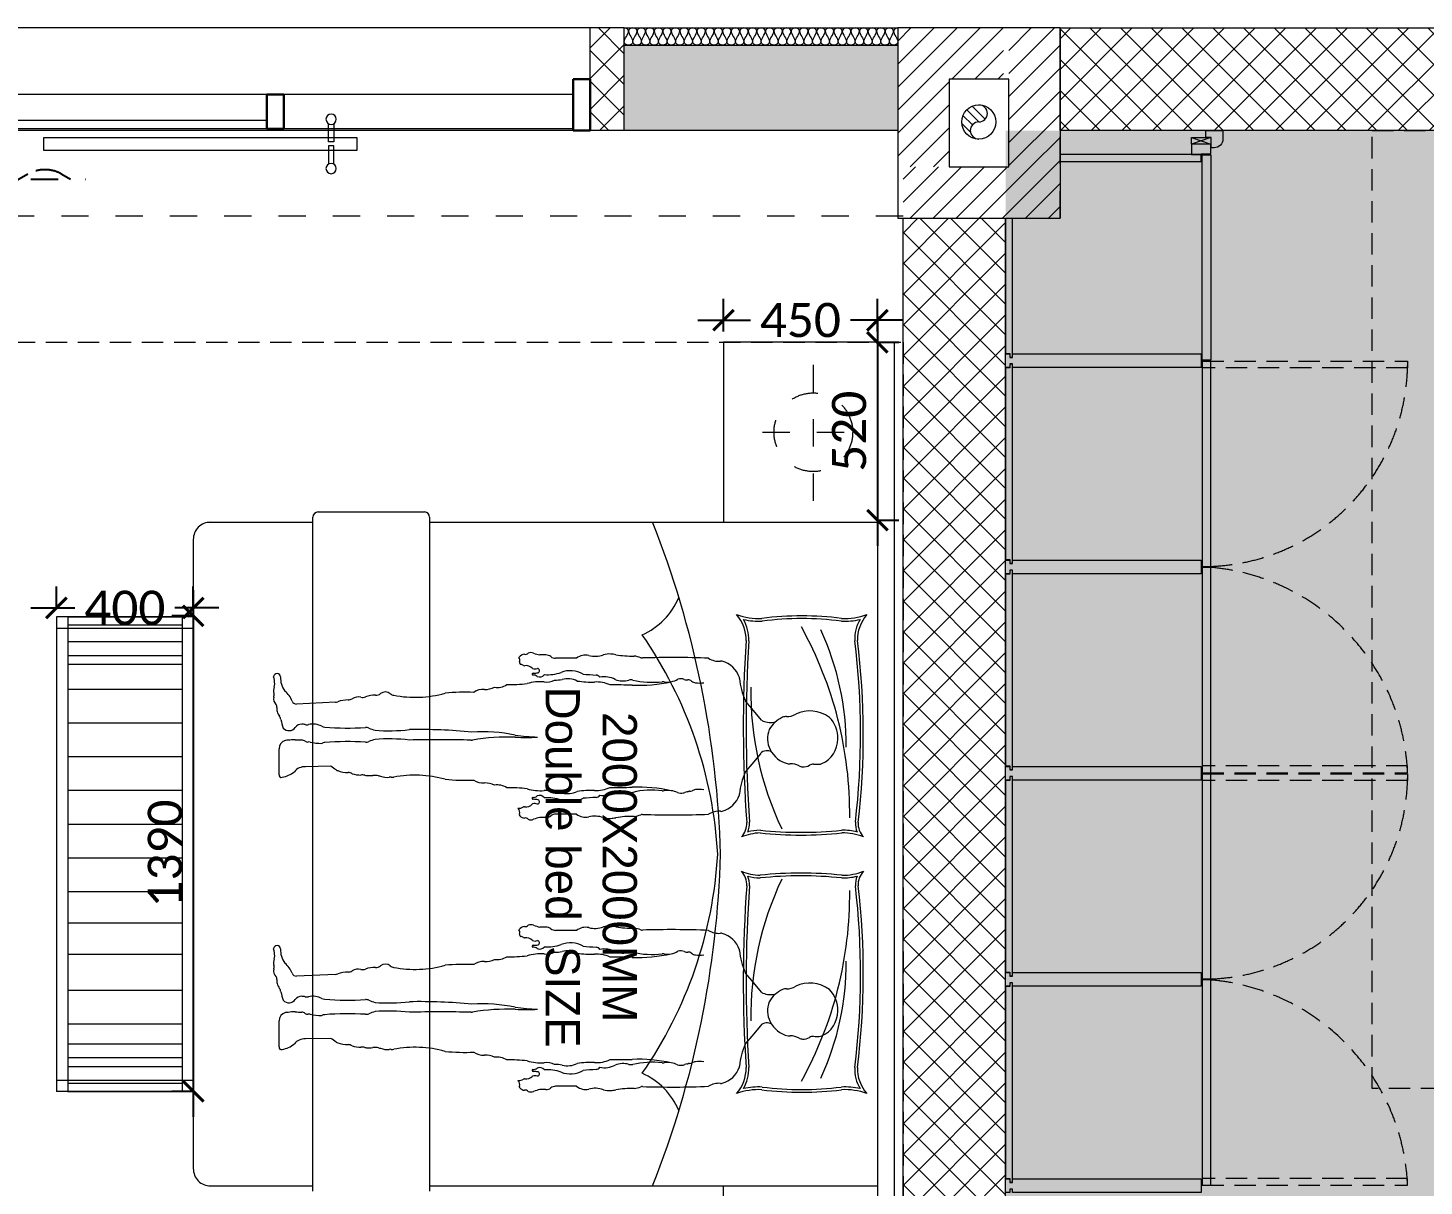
# Model space of a CAD drawing. Header units: millimetres. Extents: x -18512 to 101824, y -95768 to 52898.
# Drawn here: x 67895 to 71976, y -53738 to -50352 of the extents above; entities that cross this region are included whole.
import ezdxf

# ---------------------------------------------------------------- set-up
doc = ezdxf.new("R2010")
doc.units = ezdxf.units.MM
doc.header["$LTSCALE"] = 25
doc.header["$PDMODE"] = 3
for name, pattern in [('CENTER2', [28.575, 19.05, -3.175, 3.175, -3.175]), ('Dash', [6.35, 3.175, -3.175]), ('DASHED', [0.75, 0.5, -0.25]), ('HIDDEN2', [4.7625, 3.175, -1.5875])]:
    doc.linetypes.add(name, pattern=pattern)
doc.layers.get('0').update_dxf_attribs({"color": 254, "lineweight": 0})
doc.layers.get('Defpoints').update_dxf_attribs({"lineweight": 0})
doc.layers.add('4_Furniture', color=3, linetype='Continuous')
doc.layers.add('AR WALL HATCH', color=8, linetype='Continuous')
for name, color, linetype, lineweight in [('_FW_FUR_FIXED', 62, 'Continuous', 0), ('_FW_FUR_LOOSE', 132, 'Continuous', 0), ('_FW_NOTES', 252, 'Continuous', 0), ('A-DETL', 7, 'Continuous', 5), ('A-DETL-INSL', 8, 'Continuous', 9), ('A-DOOR', 31, 'Continuous', 18), ('A-FLOR-STRS', 2, 'Continuous', 9), ('A-GLAZ', 6, 'Continuous', 9), ('A-GLAZ-CWMG', 51, 'Continuous', 9), ('hatch', 252, 'Continuous', 0), ('I-WALL', 2, 'Continuous', 9), ('S-COLS', 6, 'Continuous', 9)]:
    doc.layers.add(name, color=color, linetype=linetype, lineweight=lineweight)
doc.styles.add('Century Gothic', font='GOTHIC.TTF')
doc.styles.add('FW_Calibri', font='calibri.ttf')
doc.dimstyles.new('1-50', dxfattribs={"dimscale": 50, "dimtxt": 2, "dimasz": 1.2, "dimexe": 1.25, "dimexo": 0.625, "dimtad": 1, "dimdec": 0, "dimtxsty": 'FW_Calibri', "dimblk": 'ARCHTICK', "dimcen": 2.5, "dimdle": 1.5, "dimadec": 0, "dimazin": 0, "dimtfac": 1, "dimtdec": 0, "dimtmove": 0, "dimatfit": 3, "dimfxl": 6, "dimfxlon": 1, "dimarcsym": 0})
pattern_1 = [(45, (59229.075, -102497.31), (-33.67596, 33.67596), [])]
pattern_2 = [(45, (59214.075, -102497.31), (-33.67596, 33.67596), [])]
pattern_3 = [(135, (9411.8, 69875.98), (-44.90128, -44.90128), []), (225, (9411.8, 69875.98), (44.90128, -44.90128), [])]

# ---------------------------------------------------------------- blocks, each defined once
blk = doc.blocks.new('System Panel - Glazed-7748061-FIRST FLOOR PLAN')
at = {"layer": 'A-GLAZ', "lineweight": 18}
for p, q in [((435, 49.5), (-435, 49.5)), ((-435, 49.5), (-435, 24.5)), ((435, 24.5), (435, 49.5)), ((-435, 24.5), (435, 24.5))]:
    blk.add_line(p, q, dxfattribs=at)
blk = doc.blocks.new('Q  CurtainWall sliding door - GD03 85mm-7420484-FIRST FLOOR PLAN')
at = {"layer": 'A-DOOR'}
for p, q in [((276.7, -34.7), (276.7, -88)), ((292.7, -88), (292.7, -34.7)), ((1124.1, -75), (209.7, -75)), ((209.7, -75), (209.7, -113)), ((1124.1, -113), (1124.1, -75)), ((209.7, -113), (1124.1, -113)), ((276.7, -88), (292.7, -88)), ((276.7, -153.3), (276.7, -100)), ((276.7, -100), (292.7, -100)), ((292.7, -100), (292.7, -153.3))]:
    blk.add_line(p, q, dxfattribs=at)
for centre in [(284.7, -22), (284.7, -166)]:
    blk.add_circle(centre, 15, dxfattribs=at)
blk = doc.blocks.new('Rectangular Mullion - 50 x 100mm-7747911-FIRST FLOOR PLAN')
at = {"layer": 'A-GLAZ-CWMG'}
for p, q in [((11249.1, -21637.8), (11249.1, -22507.8)), ((11349.1, -21637.8), (11349.1, -22507.8))]:
    blk.add_line(p, q, dxfattribs=at)
blk = doc.blocks.new('Rectangular Mullion - 50 x 100mm-7747910-FIRST FLOOR PLAN')
at = {"layer": 'A-GLAZ-CWMG'}
for p, q in [((11249.1, -22557.8), (11249.1, -23402.8)), ((11349.1, -22557.8), (11349.1, -23402.8))]:
    blk.add_line(p, q, dxfattribs=at)
blk = doc.blocks.new('Rectangular Mullion - 50 x 150mm-7154861-FIRST FLOOR PLAN')
at = {"layer": 'A-GLAZ-CWMG', "lineweight": 30}
for p, q in [((-50, 75), (0, 75)), ((-50, -75), (-50, 75)), ((0, 75), (0, -75)), ((0, -75), (-50, -75))]:
    blk.add_line(p, q, dxfattribs=at)
blk = doc.blocks.new('Rectangular Mullion - 50 x 100mm-7154860-FIRST FLOOR PLAN')
at = {"layer": 'A-GLAZ-CWMG', "lineweight": 30}
for p, q in [((-25, 50), (25, 50)), ((-25, -50), (-25, 50)), ((25, 50), (25, -50)), ((25, -50), (-25, -50))]:
    blk.add_line(p, q, dxfattribs=at)
blk = doc.blocks.new('*U340')
at = {"color": 1}
for p, q in [((67.8, 66.3), (32.2, -66.3)), ((82.2, 66.3), (100, 0)), ((167.8, 66.3), (132.2, -66.3)), ((182.2, 66.3), (200, 0)), ((267.8, 66.3), (232.2, -66.3)), ((282.2, 66.3), (300, 0)), ((367.8, 66.3), (332.2, -66.3)), ((382.2, 66.3), (400, 0)), ((467.8, 66.3), (432.2, -66.3)), ((482.2, 66.3), (500, 0)), ((567.8, 66.3), (532.2, -66.3)), ((582.2, 66.3), (600, 0)), ((667.8, 66.3), (632.2, -66.3)), ((682.2, 66.3), (700, 0)), ((0, 0), (17.8, -66.3)), ((100, 0), (117.8, -66.3)), ((200, 0), (217.8, -66.3)), ((300, 0), (317.8, -66.3)), ((400, 0), (417.8, -66.3)), ((500, 0), (517.8, -66.3)), ((600, 0), (617.8, -66.3))]:
    blk.add_line(p, q, dxfattribs=at)
at = {"color": 1, "linetype": 'CENTER2'}
blk.add_line((0, 0), (2143.8, 0), dxfattribs=at)
at = {"color": 1, "linetype": 'HIDDEN2'}
for p, q in [((175, 14.4), (125, -14.4)), ((275, 14.4), (300, 0)), ((475, 14.4), (425, -14.4)), ((575, 14.4), (600, 0)), ((775, 14.4), (725, -14.4)), ((875, 14.4), (900, 0)), ((1075, 14.4), (1025, -14.4)), ((1175, 14.4), (1200, 0)), ((1375, 14.4), (1325, -14.4)), ((1475, 14.4), (1500, 0)), ((1675, 14.4), (1625, -14.4)), ((1775, 14.4), (1800, 0)), ((1975, 14.4), (1925, -14.4)), ((2075, 14.4), (2100, 0)), ((0, 0), (25, -14.4)), ((300, 0), (325, -14.4)), ((600, 0), (625, -14.4)), ((900, 0), (925, -14.4)), ((1200, 0), (1225, -14.4)), ((1500, 0), (1525, -14.4)), ((1800, 0), (1825, -14.4))]:
    blk.add_line(p, q, dxfattribs=at)
at = {"color": 1}
for centre, start, end in [((75, 64.3), 15, 165), ((175, 64.3), 15, 165), ((275, 64.3), 15, 165), ((375, 64.3), 15, 165), ((475, 64.3), 15, 165), ((575, 64.3), 15, 165), ((675, 64.3), 15, 165), ((25, -64.3), 195, 345), ((125, -64.3), 195, 345), ((225, -64.3), 195, 345), ((325, -64.3), 195, 345), ((425, -64.3), 195, 345), ((525, -64.3), 195, 345), ((625, -64.3), 195, 345)]:
    blk.add_arc(centre, 7.5, start, end, dxfattribs=at)
at = {"color": 1, "linetype": 'HIDDEN2'}
for centre, start, end in [((225, -72.2), 60, 120), ((525, -72.2), 60, 120), ((825, -72.2), 60, 120), ((1125, -72.2), 60, 120), ((1425, -72.2), 60, 120), ((1725, -72.2), 60, 120), ((2025, -72.2), 60, 120), ((75, 72.2), 240, 300), ((375, 72.2), 240, 300), ((675, 72.2), 240, 300), ((975, 72.2), 240, 300), ((1275, 72.2), 240, 300), ((1575, 72.2), 240, 300), ((1875, 72.2), 240, 300)]:
    blk.add_arc(centre, 100, start, end, dxfattribs=at)
blk = doc.blocks.new('A$C0c84bc15')
for p, q in [((200.3, 1518.3), (165.7, 1488.2)), ((300.2, 1515), (331, 1488.2)), ((165.7, 1488.2), (143.9, 1468.9)), ((331, 1488.2), (352.7, 1468.9))]:
    blk.add_line(p, q)
for points in [[(256.4, 1755.5, 0.21324), (192.4, 1729.4, 0.260901), (182.5, 1624.8, -0.171743), (190.2, 1595.9, 0.122626), (192.2, 1584, 0.153904), (228.8, 1542, 0.222767), (287.9, 1545.2, 0.229331), (329.9, 1600.9, 0.060479), (330.3, 1607, -0.134542), (336.6, 1635.2, 0.110734), (339.5, 1645.8, 0.137301), (334.5, 1667.6, -0.134549), (331.4, 1680.5, 0.016245), (331.5, 1697.7, 0.088694), (329.7, 1706.3, 0.307171), (256.4, 1755.5, 7.502039)], [(1.6, 791.9, -0.318953), (5.1, 781.2, 0.215164), (14.7, 763.4, -0.296863), (27.9, 765.7, 0.467133), (34.8, 769.2, -0.089745), (38.3, 777.5, 0.19589), (39.1, 781.2, -0.255112), (47.1, 806.1, 0.168599), (47, 821, -0.752837), (59.8, 823.3, -0.031674), (61, 807.9, 0.791616), (67.1, 806.2, -0.253609), (70.9, 819.9, 0.33583), (65.4, 842.5, 0.097122), (59, 894.8, -0.217967), (63.9, 963, 0.007695), (66.7, 1003.6, -0.234228), (73.3, 1015.3, -0.164752), (79.9, 1062.9, 0.153226), (81.9, 1105.8, -0.118824), (81.7, 1117.5, 0.081426), (86.6, 1208.8, -0.066527), (86.8, 1215.4, 0.172472), (78.8, 1258.1, -0.17395), (79.5, 1277.8, 0.116388), (81.2, 1289.1, -0.18598), (84.7, 1300.8, 0.130792), (89.6, 1312.7, 0.068092), (89.6, 1338.3, -2.644337)], [(462.4, 761.1, 0.171312), (458.3, 777.5, -0.19589), (457.6, 781.2, 0.255112), (449.5, 806.1, -0.168599), (449.7, 821, 0.752837), (436.9, 823.3, 0.031674), (435.7, 807.9, -0.791616), (429.5, 806.2, 0.253609), (425.7, 819.9, -0.33583), (431.3, 842.5, -0.097122), (437.7, 894.8, 0.217967), (432.7, 963, -0.007695), (430, 1003.6, 0.234228), (423.3, 1015.3, 0.164752), (416.8, 1062.9, -0.153226), (414.7, 1105.8, 0.118824), (415, 1117.5, -0.081426), (410.1, 1208.8, 0.066527), (409.9, 1215.4, -0.134973), (415.9, 1257.1, 0.094817), (416.6, 1274.6, 0.049922), (415.4, 1279.5, -0.0327), (413.3, 1286.5, 0.050204), (412.3, 1291.4, -0.066284), (411.7, 1294.7, 0.079975), (410.1, 1302.5, -0.03549), (407, 1312.7, -0.068092), (407.1, 1338.3)], [(86.4, 1237.4, -0.059879), (96.9, 1115.9, 0.009327), (96, 1046.9, 0.120505), (87.5, 998.7, -0.037909), (84.5, 944.9, 0.167257), (79.6, 897.9, -0.06691), (81.5, 874.1, -0.168165), (86.8, 841.8, 0.08251), (92.1, 788.8, -0.03147), (95.1, 725.8, -0.183672), (102.9, 687.5, -0.112749), (109.6, 656, 0.182228), (118.3, 623.3, 0.035026), (120.5, 533.7, -0.110572), (126.7, 374, -0.118572), (122, 363.3, 0.335344), (121.8, 333.1, -0.172178), (126.7, 317.1, 0.101641), (131.7, 286.2, -0.148682), (132.7, 271.7, 0.193842), (137, 244.6, -0.133217), (140.5, 232, 0.080007), (146.1, 199.6, -0.071364), (147.4, 192.7), (152.7, 71.4, -0.313382), (144.1, 57.8, 0.120982), (114.2, 35.5, -0.104021), (93.8, 24.4, -0.081996), (71.9, 21.7, 0.901497), (71.9, 0, -0.065645), (92.8, 3.5, -0.093212), (102, 2.1, 0.139159), (121.1, 0.9, -0.114551), (132.4, 0.8, 0.276686), (154.2, 7.5, -0.445724)], [(410.2, 1237.4, 0.059879), (399.8, 1115.9, -0.009327), (400.7, 1046.9, -0.120505), (409.2, 998.7, 0.037909), (412.1, 944.9, -0.167257), (417, 897.9, 0.06691), (415.1, 874.1, 0.168165), (409.8, 841.8, -0.08251), (404.5, 788.8, 0.03147), (401.5, 725.8, 0.183672), (393.7, 687.5, 0.112749), (387.1, 656, -0.182228), (378.4, 623.3, -0.035026), (376.1, 533.7, 0.110572), (370, 374, -0.06267), (370.1, 366.2, 0.061998), (370.1, 360, -0.13572), (366.5, 333.1, -0.070646), (365.6, 326.4, 0.063145), (364.9, 308.9, -0.0308), (365.1, 289.6, -0.05642), (364.2, 284.1, 0.12596), (363.9, 271.7, -0.054273), (359.7, 244.6, 0.133217), (356.1, 232, -0.080007), (350.6, 199.6, -0.195886), (348.5, 194.6, 0.01059), (337.6, 178.1), (339.1, 99)], [(6.3, 1064.7, 0.01408), (4.2, 1049.3, 0.106102), (6.7, 1026.3, -0.138052), (8.7, 980.5, 0.226385), (16.9, 942.9), (16.9, 877.7, -0.160907), (11.9, 862.5, 0.160907), (7, 847.6), (7, 828.9, 0.543944)], [(490.4, 1064.7, -0.01408), (492.4, 1049.3, -0.106102), (490, 1026.3, 0.138052), (488, 980.5, -0.226385), (479.8, 942.9), (479.8, 877.7, 0.160907), (484.8, 862.5, -0.160907), (489.7, 847.6), (489.7, 828.9, -0.543944)], [(7, 828.9, -0.038032), (1.6, 808.8, 0.186797), (1.6, 791.9, 0.50887)], [(154.2, 7.5, -0.261434), (162.6, 10.3, 0.125667), (175, 11.2, 0.078908), (189.2, 18.4, -0.107406), (198.9, 22.7, 0.037466), (224.4, 30, 0.451284), (222.2, 67.4, -0.236247), (212.6, 87.6, -0.048403), (213.9, 98.4, 0.106944), (213.9, 108.9, -0.167628), (218.9, 150.4, 0.094179), (221.3, 159.4, 0.034298), (222.5, 285.8, -0.111049), (224.2, 296.7, 0.028473), (230.7, 315.7, 0.046339), (228.7, 422.7, -0.027468), (236, 617.1, -0.063109), (245, 752.1, 0.030979), (250.8, 821.5, -6.13413)], [(260.4, 45.2, -0.046599), (258.7, 67.4, 0.035844), (259.3, 87.6, -0.141344), (263.4, 98.4, 0.191363), (265.6, 106.2, -0.074948), (265.9, 113.7, 0.045236), (269.6, 150.4, -0.094179), (267.1, 159.4, -0.034298), (266, 285.8, 0.111049), (264.3, 296.7, -0.028473), (257.8, 315.7, -0.046339), (259.8, 422.7, -0.010856), (259.9, 614.8, 0.045573), (259.6, 619.3, -0.04859), (251.2, 752.1, 0.032537), (250.8, 821.2)], [(495.1, 791.9, 0.318953), (491.5, 781.2, -0.174445), (484.8, 766, -0.30568), (479.3, 764.8, 0.324131), (463.4, 760.8, 0.383292)], [(489.7, 828.9, 0.038032), (495.1, 808.8, -0.186797), (495.1, 791.9, -0.50887)], [(339.1, 99, 0.230981), (353.7, 64.6, -0.132992), (370.1, 26.7, -0.619887), (362.7, 17.1), (285.4, 17.1, -0.351459), (261, 36.7, -0.078247), (260.4, 45.2, 0.046761)]]:
    blk.add_lwpolyline(points, format="xyb")
for centre, radius, start, end in [((134.7, 1547), 72.7, 340.2822, 11.8211), ((329.3, 1534.6), 37.8, 157.9107, 183.3191), ((193.7, 1525.8), 10, 310.9538, 340.2822), ((316.5, 1533.9), 25, 183.3191, 229.0462), ((64.4, 1629.1), 179.3, 274.0196, 295.4985), ((137.3, 1476.3), 10, 295.4985, 311.7262), ((359.4, 1476.3), 10, 228.2738, 244.5015), ((432.3, 1629.1), 179.3, 244.5015, 265.9804), ((101.3, 1376.3), 78.2, 110.2458, 165.2073), ((77.7, 1440.3), 10, 94.0196, 110.2458), ((419, 1440.3), 10, 69.7542, 85.9804), ((395.4, 1376.3), 78.2, 14.7927, 69.7542), ((-32.6, 1384.5), 58.2, 328.0084, 6.2192), ((40.2, 1392.4), 15, 165.2073, 186.2192), ((456.5, 1392.4), 15, 353.7808, 14.7927), ((529.2, 1384.5), 58.2, 173.7808, 211.9916), ((3134, 1239.9), 3119.4, 177.9097, 181.6898), ((-2637.4, 1239.9), 3119.4, 358.3102, 2.0903), ((-301.3, 1114.6), 311.6, 350.7795, 1.4379), ((108.2, 1108.7), 99, 160.1116, 172.0387), ((1, 1147.5), 15, 340.1116, 1.6898), ((495.6, 1147.5), 15, 178.3102, 199.8884), ((388.4, 1108.7), 99, 7.9613, 19.8884), ((797.9, 1114.6), 311.6, 178.5621, 189.2205), ((463, 761.1), 0.567, 168.4337, 322.3114)]:
    blk.add_arc(centre, radius, start, end)
blk = doc.blocks.new('_ArchTick')
at = {"color": 0, "linetype": 'ByBlock', "const_width": 0.15}
blk.add_lwpolyline([(-0.5, -0.5), (0.5, 0.5)], dxfattribs=at)
blk = doc.blocks.new('*D469')
at = {"layer": 'Defpoints', "color": 0, "transparency": 16777216}
for p in [(70378.1, -51206.7), (69928.1, -51271.3), (70378.1, -51271.3)]:
    blk.add_point(p, dxfattribs=at)
at = {"layer": 'I-WALL', "color": 0, "lineweight": -2, "transparency": 16777216}
for p, q in [((69928.1, -51240), (69928.1, -51144.2)), ((70378.1, -51240), (70378.1, -51144.2)), ((69853.1, -51206.7), (70006.7, -51206.7)), ((70453.1, -51206.7), (70299.6, -51206.7))]:
    blk.add_line(p, q, dxfattribs=at)
at = {"layer": 'I-WALL', "color": 0, "lineweight": -2, "transparency": 16777216, "xscale": 59.99999999999995, "yscale": 59.99999999999995, "zscale": 59.99999999999995, "rotation": 180}
blk.add_blockref('_ArchTick', (69928.1, -51206.7), dxfattribs=at)
at = {"layer": 'I-WALL', "color": 0, "lineweight": -2, "transparency": 16777216, "xscale": 59.99999999999995, "yscale": 59.99999999999995, "zscale": 59.99999999999995}
blk.add_blockref('_ArchTick', (70378.1, -51206.7), dxfattribs=at)
at = {"layer": 'I-WALL', "color": 0, "transparency": 16777216, "insert": (70153.1, -51206.7), "char_height": 100, "attachment_point": 5, "style": 'FW_Calibri'}
blk.add_mtext('450', dxfattribs=at)
blk = doc.blocks.new('*D470')
at = {"layer": 'Defpoints', "color": 0, "transparency": 16777216}
for p in [(70378.1, -51271.3), (70378.1, -51791.3), (70378.1, -51791.3)]:
    blk.add_point(p, dxfattribs=at)
at = {"layer": 'I-WALL', "color": 0, "lineweight": -2, "transparency": 16777216}
for p, q in [((70378.1, -51196.3), (70378.1, -51866.3)), ((70378.1, -51271.3), (70440.6, -51271.3)), ((70378.1, -51791.3), (70440.6, -51791.3))]:
    blk.add_line(p, q, dxfattribs=at)
at = {"layer": 'I-WALL', "color": 0, "lineweight": -2, "transparency": 16777216, "xscale": 59.99999999999995, "yscale": 59.99999999999995, "zscale": 59.99999999999995}
for p, rotation in [((70378.1, -51271.3), 90), ((70378.1, -51791.3), 270)]:
    blk.add_blockref('_ArchTick', p, dxfattribs=dict(at, rotation=rotation))
at = {"layer": 'I-WALL', "color": 0, "transparency": 16777216, "insert": (70295.7, -51531.3), "char_height": 100, "attachment_point": 5, "rotation": 90, "style": 'FW_Calibri'}
blk.add_mtext('520', dxfattribs=at)
blk = doc.blocks.new('*D471')
at = {"layer": 'Defpoints', "color": 0, "transparency": 16777216}
for p in [(68378.1, -52070.8), (68378.1, -53460.9), (68378.1, -53460.9)]:
    blk.add_point(p, dxfattribs=at)
at = {"layer": 'I-WALL', "color": 0, "lineweight": -2, "transparency": 16777216}
for p, q in [((68378.1, -51995.8), (68378.1, -53535.9)), ((68378.1, -52070.8), (68315.6, -52070.8)), ((68378.1, -53460.9), (68315.6, -53460.9))]:
    blk.add_line(p, q, dxfattribs=at)
at = {"layer": 'I-WALL', "color": 0, "lineweight": -2, "transparency": 16777216, "xscale": 59.99999999999995, "yscale": 59.99999999999995, "zscale": 59.99999999999995}
for p, rotation in [((68378.1, -52070.8), 90), ((68378.1, -53460.9), 270)]:
    blk.add_blockref('_ArchTick', p, dxfattribs=dict(at, rotation=rotation))
at = {"layer": 'I-WALL', "color": 0, "transparency": 16777216, "insert": (68295.7, -52765.8), "char_height": 100, "attachment_point": 5, "rotation": 90, "style": 'FW_Calibri'}
blk.add_mtext('1390', dxfattribs=at)
blk = doc.blocks.new('*D472')
at = {"layer": 'Defpoints', "color": 0, "transparency": 16777216}
for p in [(67978.1, -52073.8), (68378.1, -52047.9), (68378.1, -52070.8)]:
    blk.add_point(p, dxfattribs=at)
at = {"layer": 'I-WALL', "color": 0, "lineweight": -2, "transparency": 16777216}
for p, q in [((67978.1, -52047.9), (67978.1, -51985.4)), ((68378.1, -52047.9), (68378.1, -51985.4)), ((67903.1, -52047.9), (68031.7, -52047.9)), ((68453.1, -52047.9), (68324.6, -52047.9))]:
    blk.add_line(p, q, dxfattribs=at)
at = {"layer": 'I-WALL', "color": 0, "lineweight": -2, "transparency": 16777216, "xscale": 59.99999999999995, "yscale": 59.99999999999995, "zscale": 59.99999999999995, "rotation": 180}
blk.add_blockref('_ArchTick', (67978.1, -52047.9), dxfattribs=at)
at = {"layer": 'I-WALL', "color": 0, "lineweight": -2, "transparency": 16777216, "xscale": 59.99999999999995, "yscale": 59.99999999999995, "zscale": 59.99999999999995}
blk.add_blockref('_ArchTick', (68378.1, -52047.9), dxfattribs=at)
at = {"layer": 'I-WALL', "color": 0, "transparency": 16777216, "insert": (68178.1, -52047.9), "char_height": 100, "attachment_point": 5, "style": 'FW_Calibri'}
blk.add_mtext('400', dxfattribs=at)

msp = doc.modelspace()

# ---------------------------------------------------------------- hatches: boundary and pattern name
at = {"transparency": 33554523}
h = msp.add_hatch(color=9, dxfattribs=at)
h.dxf.hatch_style = 1
edge = h.paths.add_edge_path(flags=16)
edge.add_arc((124671, -51457.4), 51648, 179.63567, 180.36433, ccw=False)
edge.add_line((73024, -51128.9), (73024, -51785.8))
h.paths.add_polyline_path([(70753.1, -58307), (70753.1, -50652.4), (75953.1, -50652.4), (75953.1, -58307)])
edge = h.paths.add_edge_path(flags=16)
edge.add_arc((-664.9, -51457.4), 73689.6, -0.255351, 0.255351, ccw=False)
edge.add_line((73024, -51785.8), (73024, -51128.9))
at = {"layer": 'AR WALL HATCH', "lineweight": 5}
h = msp.add_hatch(dxfattribs=at)
h.set_pattern_fill('ANSI37', color=256, scale=20, style=0)
h.set_pattern_definition(pattern_3)
h.paths.add_polyline_path([(69638.1, -50402.4), (69638.1, -50352.4), (69638.1, -50352.4), (69538.3, -50352.4), (69538.3, -50652.4), (69638.1, -50652.4)])
h = msp.add_hatch(dxfattribs=at)
h.set_pattern_fill('ANSI31', color=256, scale=15, style=0)
h.set_pattern_definition(pattern_2)
h.paths.add_polyline_path([(70438.1, -50352.4), (70747.3, -50352.4), (70747.3, -50502.4), (70438.1, -50502.4)], flags=0)
h = msp.add_hatch(dxfattribs=at)
h.set_pattern_fill('ANSI31', color=256, scale=15, style=0)
h.set_pattern_definition(pattern_1)
h.paths.add_polyline_path([(70912.3, -50352.4), (70912.3, -50758.5), (70762.3, -50758.5), (70762.3, -50352.4), (70867.3, -50352.4)], flags=0)
h = msp.add_hatch(dxfattribs=at)
h.set_pattern_fill('ANSI37', color=256, scale=20, style=0)
h.set_pattern_definition(pattern_3)
h.paths.add_polyline_path([(74212.6, -50652.4), (74245.4, -50652.4), (75953.1, -50652.4), (75953.1, -50352.4), (70912.3, -50352.4), (70912.3, -50652.4), (72861.5, -50652.4), (72828.7, -50652.4)])
h = msp.add_hatch(dxfattribs=at)
h.set_pattern_fill('ANSI31', color=256, scale=15, style=0)
h.set_pattern_definition(pattern_2)
h.paths.add_polyline_path([(70438.1, -50502.4), (70588.1, -50502.4), (70588.1, -50758.5), (70438.1, -50758.5), (70438.1, -50557.8)], flags=0)
h = msp.add_hatch(dxfattribs=at)
h.set_pattern_fill('ANSI31', color=256, scale=15, style=0)
h.set_pattern_definition(pattern_1)
h.paths.add_polyline_path([(70912.3, -50758.5), (70912.3, -50908.5), (70453.1, -50908.5), (70453.1, -50758.5), (70867.3, -50758.5)], flags=0)
h = msp.add_hatch(dxfattribs=at)
h.set_pattern_fill('ANSI37', color=256, scale=20, style=0)
h.set_pattern_definition([(45, (59229.075, -102497.31), (-44.90128, 44.90128), []), (135, (59229.075, -102497.31), (-44.90128, -44.90128), [])])
h.paths.add_polyline_path([(70453.1, -57364.8), (70753.1, -57364.8), (70753.1, -58307), (70453.1, -58307), (70453.1, -58090.2)])
h.paths.add_polyline_path([(70453.1, -50908.5), (70753.1, -50908.5), (70753.1, -55257.3), (70453.1, -55257.3)])
at = {"layer": 'S-COLS'}
msp.add_hatch(color=252, dxfattribs=at).paths.add_polyline_path([(70438.1, -50402.4), (70438.1, -50652.4), (69638.1, -50652.4), (69638.1, -50402.4), (70379.2, -50402.4)], flags=0)

# ---------------------------------------------------------------- linework, layer by layer
at = {"layer": '_FW_FUR_FIXED'}
for p, q in [((71296.1, -50672.4), (71353.1, -50692.4)), ((71353.1, -50672.4), (71296.1, -50692.4))]:
    msp.add_line(p, q, dxfattribs=at)
msp.add_lwpolyline([(71338.1, -50672.4), (71338.1, -50652.4), (71388.1, -50652.4), (71388.1, -50677.4, -0.414214), (71363.1, -50702.4), (71354.1, -50702.4), (71354.1, -50672.4)], format="xyb", close=True, dxfattribs=at)
at = {"layer": '_FW_FUR_FIXED', "color": 9, "linetype": 'DASHED', "ltscale": 5}
for points in [[(71824.6, -50652.4), (75216.7, -50652.4), (75216.7, -53452.4), (71824.6, -53452.4)], [(70453.1, -51271.3), (70453.1, -54263.4), (67853.1, -54263.4), (67853.1, -51271.3)], [(71928.1, -51346.4), (71328.1, -51346.4), (71328.1, -51326.4), (71928.1, -51326.4)], [(71928.1, -52509.4), (71328.1, -52509.4), (71328.1, -52529.4), (71928.1, -52529.4)], [(71928.1, -52552.4), (71328.1, -52552.4), (71328.1, -52532.4), (71928.1, -52532.4)], [(71928.1, -53715.4), (71328.1, -53715.4), (71328.1, -53735.4), (71928.1, -53735.4)]]:
    msp.add_lwpolyline(points, close=True, dxfattribs=at)
at = {"layer": '_FW_FUR_FIXED'}
for points in [[(71353.1, -50672.4), (71353.1, -50692.4), (71296.1, -50692.4), (71296.1, -50672.4)], [(71325.1, -50720.4), (71353.1, -50720.4), (71353.1, -50692.4), (71296.1, -50692.4), (71296.1, -50720.4), (71296.1, -50722.4), (71325.1, -50722.4)], [(71353.1, -50723.4), (71353.1, -51323.4), (71328.1, -51323.4), (71328.1, -50723.4)], [(71353.1, -50723.4), (71353.1, -51323.4), (71328.1, -51323.4), (71328.1, -50723.4)], [(70753.1, -51344.9), (70753.1, -51304.9), (70764.9, -51304.9), (70764.9, -51315.4), (70773.4, -51315.4), (70773.4, -51304.9), (71325.1, -51304.9), (71325.1, -51344.9), (70773.4, -51344.9), (70773.4, -51334.4), (70764.9, -51334.4), (70764.9, -51344.9)], [(70773.1, -51917.4), (70773.1, -51334.9), (70765.1, -51334.9), (70765.1, -51345.9), (70753.1, -51345.9), (70753.1, -51906.4), (70765.1, -51906.4), (70765.1, -51917.4)], [(71353.1, -51926.4), (71353.1, -51326.4), (71328.1, -51326.4), (71328.1, -51926.4)], [(71353.1, -51926.4), (71353.1, -51326.4), (71328.1, -51326.4), (71328.1, -51926.4)], [(70753.1, -51947.9), (70753.1, -51907.9), (70764.9, -51907.9), (70764.9, -51918.4), (70773.4, -51918.4), (70773.4, -51907.9), (71325.1, -51907.9), (71325.1, -51947.9), (70773.4, -51947.9), (70773.4, -51937.4), (70764.9, -51937.4), (70764.9, -51947.9)], [(70773.1, -52520.4), (70773.1, -51937.9), (70765.1, -51937.9), (70765.1, -51948.9), (70753.1, -51948.9), (70753.1, -52509.4), (70765.1, -52509.4), (70765.1, -52520.4)], [(71353.1, -52529.4), (71353.1, -51929.4), (71328.1, -51929.4), (71328.1, -52529.4)], [(71353.1, -52529.4), (71353.1, -51929.4), (71328.1, -51929.4), (71328.1, -52529.4)], [(70753.1, -52550.9), (70753.1, -52510.9), (70764.9, -52510.9), (70764.9, -52521.4), (70773.4, -52521.4), (70773.4, -52510.9), (71325.1, -52510.9), (71325.1, -52550.9), (70773.4, -52550.9), (70773.4, -52540.4), (70764.9, -52540.4), (70764.9, -52550.9)], [(70773.1, -53123.4), (70773.1, -52540.9), (70765.1, -52540.9), (70765.1, -52551.9), (70753.1, -52551.9), (70753.1, -53112.4), (70765.1, -53112.4), (70765.1, -53123.4)], [(71353.1, -53132.4), (71353.1, -52532.4), (71328.1, -52532.4), (71328.1, -53132.4)], [(71353.1, -53132.4), (71353.1, -52532.4), (71328.1, -52532.4), (71328.1, -53132.4)], [(70753.1, -53153.9), (70753.1, -53113.9), (70764.9, -53113.9), (70764.9, -53124.4), (70773.4, -53124.4), (70773.4, -53113.9), (71325.1, -53113.9), (71325.1, -53153.9), (70773.4, -53153.9), (70773.4, -53143.4), (70764.9, -53143.4), (70764.9, -53153.9)], [(71353.1, -53735.4), (71353.1, -53135.4), (71328.1, -53135.4), (71328.1, -53735.4)], [(71353.1, -53735.4), (71353.1, -53135.4), (71328.1, -53135.4), (71328.1, -53735.4)], [(70773.1, -53726.4), (70773.1, -53143.9), (70765.1, -53143.9), (70765.1, -53154.9), (70753.1, -53154.9), (70753.1, -53715.4), (70765.1, -53715.4), (70765.1, -53726.4)], [(70753.1, -53756.9), (70753.1, -53716.9), (70764.9, -53716.9), (70764.9, -53727.4), (70773.4, -53727.4), (70773.4, -53716.9), (71325.1, -53716.9), (71325.1, -53756.9), (70773.4, -53756.9), (70773.4, -53746.4), (70764.9, -53746.4), (70764.9, -53756.9)]]:
    msp.add_lwpolyline(points, close=True, dxfattribs=at)
for points in [[(70912.3, -50742.4), (71325.1, -50742.4), (71325.1, -50722.4), (70912.3, -50722.4)], [(70753.1, -50908.5), (70753.1, -51303.9), (70765.1, -51303.9), (70765.1, -51314.9), (70773.1, -51314.9), (70773.1, -50908.5)]]:
    msp.add_lwpolyline(points, dxfattribs=at)
at = {"layer": '_FW_FUR_FIXED', "color": 9, "linetype": 'DASHED', "ltscale": 5}
for centre, radius, start, end in [((71331, -51329.6), 597.2, 272.1266, 0.3111), ((71298.8, -52557), 630, 2.514, 85.0483), ((71331, -52535.6), 597.2, 272.1266, 0.3111), ((71298.8, -53763), 630, 2.514, 85.0483)]:
    msp.add_arc(centre, radius, start, end, dxfattribs=at)
at = {"layer": '_FW_FUR_LOOSE'}
for p, q in [((68727.9, -53752.3), (68727.9, -51782.3)), ((68742.9, -51767.3), (69053.9, -51767.3)), ((69068.9, -51782.3), (69068.9, -53752.3)), ((68422.6, -51797.3), (68727.9, -51797.3)), ((69068.9, -51797.3), (70378.1, -51797.3)), ((70378.1, -51797.3), (70378.1, -53737.3)), ((68378.1, -51847.9), (68378.1, -53686.7)), ((68378.1, -52073.8), (67978.1, -52073.8)), ((67978.1, -52073.8), (67978.1, -53460.9)), ((68011, -52073.8), (68011, -53460.9)), ((68011, -52073.8), (68345.3, -52073.8)), ((68345.3, -52073.8), (68345.3, -53460.9)), ((68378.1, -52073.8), (68378.1, -53460.9)), ((67978.1, -52106.6), (68378.1, -52106.6)), ((68011, -52097.7), (68345.3, -52097.7)), ((68011, -52146), (68345.3, -52146)), ((67978.1, -52198), (67978.1, -53336.7)), ((68011, -52186.8), (68345.3, -52186.8)), ((68011, -52212.4), (68345.3, -52212.4)), ((68011, -52285.3), (68345.3, -52285.3)), ((68011, -52383.9), (68345.3, -52383.9)), ((68011, -52482.4), (68345.3, -52482.4)), ((68011, -52581), (68345.3, -52581)), ((68011, -52679.5), (68345.3, -52679.5)), ((68011, -52778.1), (68345.3, -52778.1)), ((68011, -52778.1), (68345.3, -52778.1)), ((68011, -52876.6), (68345.3, -52876.6)), ((68011, -52968.2), (68345.3, -52968.2)), ((68011, -53059.8), (68345.3, -53059.8)), ((68011, -53165.3), (68345.3, -53165.3)), ((68011, -53263.9), (68345.3, -53263.9)), ((68011, -53322.3), (68345.3, -53322.3)), ((68011, -53362.4), (68345.3, -53362.4)), ((67978.1, -53428.1), (68378.1, -53428.1)), ((68011, -53388.7), (68345.3, -53388.7)), ((68378.1, -53460.9), (67978.1, -53460.9)), ((68011, -53437), (68345.3, -53437)), ((68011, -53460.9), (68345.3, -53460.9)), ((68428.7, -53737.3), (68727.9, -53737.3)), ((69068.9, -53737.3), (70378.1, -53737.3)), ((69068.9, -53737.3), (70378.1, -53737.3))]:
    msp.add_line(p, q, dxfattribs=at)
for points in [[(69928.1, -51797.3), (70378.1, -51797.3), (70378.1, -51271.3), (69928.1, -51271.3)], [(70378.1, -54263.4), (70428.1, -54263.4), (70428.1, -51271.3), (70378.1, -51271.3)], [(69928.1, -53737.3), (70378.1, -53737.3), (70378.1, -54263.4), (69928.1, -54263.4)]]:
    msp.add_lwpolyline(points, close=True, dxfattribs=at)
for centre, radius, start, end in [((68742.9, -51782.3), 15, 90, 180), ((69053.9, -51782.3), 15, 0, 90), ((68428.4, -51847.6), 50.2, 89.641, 180.4235), ((67071.1, -52844.9), 2849.5, 1.5607, 21.5705), ((69603.5, -51934.1), 211.4, 294.3486, 336.8054), ((69884.3, -52140.4), 110, 358.4473, 41.5839), ((70029.6, -51898.6), 180.1, 249.515, 273.4755), ((70157, -52983.3), 912.3, 82.668, 97.332), ((70157, -52983.3), 904.3, 82.668, 97.332), ((70284.3, -51898.6), 180.1, 266.5245, 290.485), ((70429.7, -52140.4), 110, 138.4161, 181.5527), ((69884.3, -52140.4), 118, 358.4473, 29.8513), ((70029.6, -51898.6), 188, 256.7699, 273.4755), ((69172.2, -52649.7), 1125.1, 359.4231, 29.0421), ((69489.1, -52448.6), 797.8, 359.5677, 24.9455), ((70284.3, -51898.6), 188, 266.5245, 283.2301), ((70429.7, -52140.4), 118, 150.1487, 181.5527), ((68661.4, -52839.8), 1252.2, 3.3183, 34.7179), ((73870.6, -52394.8), 3884.5, 176.2892, 184.1337), ((73910.6, -52394.6), 3916.4, 176.3248, 184.0984), ((68150.9, -52417), 2178.1, 353.2109, 7.2127), ((68138.4, -52418.5), 2198.6, 353.3062, 7.1892), ((70952.4, -52290), 944.6, 179.3841, 205.3009), ((69935.7, -52676.7), 60.6, 317.8595, 1.8012), ((69935.7, -52676.7), 68.5, 337.5713, 1.8012), ((70382.2, -52676.7), 68.5, 178.1988, 202.4287), ((70382.2, -52676.7), 60.6, 178.1988, 222.1405), ((70039.5, -52858.8), 153.2, 91.6077, 112.6023), ((70039.5, -52858.8), 161.2, 91.6077, 104.5516), ((70154.6, -51538.2), 1173.5, 264.1588, 275.8412), ((70154.6, -51538.2), 1165.5, 264.1588, 275.8412), ((70278.4, -52858.8), 161.2, 75.4484, 91.6077), ((70278.4, -52858.8), 153.2, 67.3977, 91.6077), ((68661.4, -52694.9), 1252.2, 325.2821, 356.6817), ((67071.1, -52689.7), 2849.5, 338.4295, 358.4393), ((69935.7, -52858), 60.6, 358.1988, 42.1405), ((70039.5, -52675.9), 153.2, 247.3977, 268.3923), ((69935.7, -52858), 68.5, 358.1988, 22.4287), ((70039.5, -52675.9), 161.2, 255.4484, 268.3923), ((70952.4, -53244.7), 944.6, 154.6991, 180.6159), ((70154.6, -53996.5), 1173.5, 84.1588, 95.8412), ((70154.6, -53996.5), 1165.5, 84.1588, 95.8412), ((70278.4, -52675.9), 161.2, 268.3923, 284.5516), ((70278.4, -52675.9), 153.2, 268.3923, 292.6023), ((70382.2, -52858), 68.5, 157.5713, 181.8012), ((70382.2, -52858), 60.6, 137.8595, 181.8012), ((73870.6, -53139.9), 3884.5, 175.8663, 183.7108), ((73910.6, -53140.1), 3916.4, 175.9016, 183.6752), ((69172.2, -52885), 1125.1, 330.9579, 0.5769), ((68150.9, -53117.6), 2178.1, 352.7873, 6.7891), ((68138.4, -53116.2), 2198.6, 352.8108, 6.6938), ((69489.1, -53086.1), 797.8, 335.0545, 0.4323), ((69603.5, -53600.6), 211.4, 23.1946, 65.6514), ((69884.3, -53394.3), 110, 318.4161, 1.5527), ((69884.3, -53394.3), 118, 330.1487, 1.5527), ((70429.7, -53394.3), 118, 178.4473, 209.8513), ((70429.7, -53394.3), 110, 178.4473, 221.5839), ((70029.6, -53636.1), 180.1, 86.5245, 110.485), ((70029.6, -53636.1), 188, 86.5245, 103.2301), ((70157, -52551.4), 912.3, 262.668, 277.332), ((70157, -52551.4), 904.3, 262.668, 277.332), ((70284.3, -53636.1), 188, 76.7699, 93.4755), ((70284.3, -53636.1), 180.1, 69.515, 93.4755), ((68428.4, -53687.1), 50.2, 179.5765, 270.359)]:
    msp.add_arc(centre, radius, start, end, dxfattribs=at)
at = {"layer": 'A-DETL'}
for p, q in [((70655.9, -50635.6), (70628.4, -50608.1)), ((70674.6, -50627.2), (70639.2, -50591.8)), ((70693.3, -50618.8), (70655.5, -50581)), ((70650, -50656.8), (70624.8, -50631.6))]:
    msp.add_line(p, q, dxfattribs=at)
at = {"layer": 'A-DETL', "lineweight": 18}
msp.add_circle((70674.6, -50627.2), 50, dxfattribs=at)
at = {"layer": 'A-DETL'}
for centre, start, end in [((70674.6, -50602.2), 270, 90), ((70674.6, -50652.2), 90, 270)]:
    msp.add_arc(centre, 25, start, end, dxfattribs=at)
at = {"layer": 'A-DETL-INSL', "color": 1}
msp.add_lwpolyline([(69638.1, -50352.4), (70438.1, -50352.4)], dxfattribs=at)
at = {"layer": 'A-DETL-INSL'}
for points in [[(69650.6, -50360.7), (69650.6, -50356.8), (69644, -50352.4), (69638.1, -50352.4)], [(69638.1, -50394), (69638.1, -50382.6), (69650.6, -50372.1), (69650.6, -50360.7)], [(69675.6, -50360.7), (69675.6, -50356.8), (69663.1, -50347.9), (69650.6, -50356.8), (69650.6, -50360.7)], [(69650.6, -50360.7), (69650.6, -50372.1), (69663.1, -50382.6), (69663.1, -50394)], [(69663.1, -50394), (69663.1, -50382.6), (69675.6, -50372.1), (69675.6, -50360.7)], [(69700.6, -50360.7), (69700.6, -50356.8), (69688.1, -50347.9), (69675.6, -50356.8), (69675.6, -50360.7)], [(69675.6, -50360.7), (69675.6, -50372.1), (69688.1, -50382.6), (69688.1, -50394)], [(69688.1, -50394), (69688.1, -50382.6), (69700.6, -50372.1), (69700.6, -50360.7)], [(69725.6, -50360.7), (69725.6, -50356.8), (69713.1, -50347.9), (69700.6, -50356.8), (69700.6, -50360.7)], [(69700.6, -50360.7), (69700.6, -50372.1), (69713.1, -50382.6), (69713.1, -50394)], [(69713.1, -50394), (69713.1, -50382.6), (69725.6, -50372.1), (69725.6, -50360.7)], [(69750.6, -50360.7), (69750.6, -50356.8), (69738.1, -50347.9), (69725.6, -50356.8), (69725.6, -50360.7)], [(69725.6, -50360.7), (69725.6, -50372.1), (69738.1, -50382.6), (69738.1, -50394)], [(69738.1, -50394), (69738.1, -50382.6), (69750.6, -50372.1), (69750.6, -50360.7)], [(69775.6, -50360.7), (69775.6, -50356.8), (69763.1, -50347.9), (69750.6, -50356.8), (69750.6, -50360.7)], [(69750.6, -50360.7), (69750.6, -50372.1), (69763.1, -50382.6), (69763.1, -50394)], [(69763.1, -50394), (69763.1, -50382.6), (69775.6, -50372.1), (69775.6, -50360.7)], [(69800.6, -50360.7), (69800.6, -50356.8), (69788.1, -50347.9), (69775.6, -50356.8), (69775.6, -50360.7)], [(69775.6, -50360.7), (69775.6, -50372.1), (69788.1, -50382.6), (69788.1, -50394)], [(69788.1, -50394), (69788.1, -50382.6), (69800.6, -50372.1), (69800.6, -50360.7)], [(69825.6, -50360.7), (69825.6, -50356.8), (69813.1, -50347.9), (69800.6, -50356.8), (69800.6, -50360.7)], [(69800.6, -50360.7), (69800.6, -50372.1), (69813.1, -50382.6), (69813.1, -50394)], [(69813.1, -50394), (69813.1, -50382.6), (69825.6, -50372.1), (69825.6, -50360.7)], [(69850.6, -50360.7), (69850.6, -50356.8), (69838.1, -50347.9), (69825.6, -50356.8), (69825.6, -50360.7)], [(69825.6, -50360.7), (69825.6, -50372.1), (69838.1, -50382.6), (69838.1, -50394)], [(69838.1, -50394), (69838.1, -50382.6), (69850.6, -50372.1), (69850.6, -50360.7)], [(69875.6, -50360.7), (69875.6, -50356.8), (69863.1, -50347.9), (69850.6, -50356.8), (69850.6, -50360.7)], [(69850.6, -50360.7), (69850.6, -50372.1), (69863.1, -50382.6), (69863.1, -50394)], [(69863.1, -50394), (69863.1, -50382.6), (69875.6, -50372.1), (69875.6, -50360.7)], [(69900.6, -50360.7), (69900.6, -50356.8), (69888.1, -50347.9), (69875.6, -50356.8), (69875.6, -50360.7)], [(69875.6, -50360.7), (69875.6, -50372.1), (69888.1, -50382.6), (69888.1, -50394)], [(69888.1, -50394), (69888.1, -50382.6), (69900.6, -50372.1), (69900.6, -50360.7)], [(69925.6, -50360.7), (69925.6, -50356.8), (69913.1, -50347.9), (69900.6, -50356.8), (69900.6, -50360.7)], [(69900.6, -50360.7), (69900.6, -50372.1), (69913.1, -50382.6), (69913.1, -50394)], [(69913.1, -50394), (69913.1, -50382.6), (69925.6, -50372.1), (69925.6, -50360.7)], [(69950.6, -50360.7), (69950.6, -50356.8), (69938.1, -50347.9), (69925.6, -50356.8), (69925.6, -50360.7)], [(69925.6, -50360.7), (69925.6, -50372.1), (69938.1, -50382.6), (69938.1, -50394)], [(69938.1, -50394), (69938.1, -50382.6), (69950.6, -50372.1), (69950.6, -50360.7)], [(69975.6, -50360.7), (69975.6, -50356.8), (69963.1, -50347.9), (69950.6, -50356.8), (69950.6, -50360.7)], [(69950.6, -50360.7), (69950.6, -50372.1), (69963.1, -50382.6), (69963.1, -50394)], [(69963.1, -50394), (69963.1, -50382.6), (69975.6, -50372.1), (69975.6, -50360.7)], [(70000.6, -50360.7), (70000.6, -50356.8), (69988.1, -50347.9), (69975.6, -50356.8), (69975.6, -50360.7)], [(69975.6, -50360.7), (69975.6, -50372.1), (69988.1, -50382.6), (69988.1, -50394)], [(69988.1, -50394), (69988.1, -50382.6), (70000.6, -50372.1), (70000.6, -50360.7)], [(70025.6, -50360.7), (70025.6, -50356.8), (70013.1, -50347.9), (70000.6, -50356.8), (70000.6, -50360.7)], [(70000.6, -50360.7), (70000.6, -50372.1), (70013.1, -50382.6), (70013.1, -50394)], [(70013.1, -50394), (70013.1, -50382.6), (70025.6, -50372.1), (70025.6, -50360.7)], [(70050.6, -50360.7), (70050.6, -50356.8), (70038.1, -50347.9), (70025.6, -50356.8), (70025.6, -50360.7)], [(70025.6, -50360.7), (70025.6, -50372.1), (70038.1, -50382.6), (70038.1, -50394)], [(70038.1, -50394), (70038.1, -50382.6), (70050.6, -50372.1), (70050.6, -50360.7)], [(70075.6, -50360.7), (70075.6, -50356.8), (70063.1, -50347.9), (70050.6, -50356.8), (70050.6, -50360.7)], [(70050.6, -50360.7), (70050.6, -50372.1), (70063.1, -50382.6), (70063.1, -50394)], [(70063.1, -50394), (70063.1, -50382.6), (70075.6, -50372.1), (70075.6, -50360.7)], [(70100.6, -50360.7), (70100.6, -50356.8), (70088.1, -50347.9), (70075.6, -50356.8), (70075.6, -50360.7)], [(70075.6, -50360.7), (70075.6, -50372.1), (70088.1, -50382.6), (70088.1, -50394)], [(70088.1, -50394), (70088.1, -50382.6), (70100.6, -50372.1), (70100.6, -50360.7)], [(70125.6, -50360.7), (70125.6, -50356.8), (70113.1, -50347.9), (70100.6, -50356.8), (70100.6, -50360.7)], [(70100.6, -50360.7), (70100.6, -50372.1), (70113.1, -50382.6), (70113.1, -50394)], [(70113.1, -50394), (70113.1, -50382.6), (70125.6, -50372.1), (70125.6, -50360.7)], [(70150.6, -50360.7), (70150.6, -50356.8), (70138.1, -50347.9), (70125.6, -50356.8), (70125.6, -50360.7)], [(70125.6, -50360.7), (70125.6, -50372.1), (70138.1, -50382.6), (70138.1, -50394)], [(70138.1, -50394), (70138.1, -50382.6), (70150.6, -50372.1), (70150.6, -50360.7)], [(70175.6, -50360.7), (70175.6, -50356.8), (70163.1, -50347.9), (70150.6, -50356.8), (70150.6, -50360.7)], [(70150.6, -50360.7), (70150.6, -50372.1), (70163.1, -50382.6), (70163.1, -50394)], [(70163.1, -50394), (70163.1, -50382.6), (70175.6, -50372.1), (70175.6, -50360.7)], [(70200.6, -50360.7), (70200.6, -50356.8), (70188.1, -50347.9), (70175.6, -50356.8), (70175.6, -50360.7)], [(70175.6, -50360.7), (70175.6, -50372.1), (70188.1, -50382.6), (70188.1, -50394)], [(70188.1, -50394), (70188.1, -50382.6), (70200.6, -50372.1), (70200.6, -50360.7)], [(70225.6, -50360.7), (70225.6, -50356.8), (70213.1, -50347.9), (70200.6, -50356.8), (70200.6, -50360.7)], [(70200.6, -50360.7), (70200.6, -50372.1), (70213.1, -50382.6), (70213.1, -50394)], [(70213.1, -50394), (70213.1, -50382.6), (70225.6, -50372.1), (70225.6, -50360.7)], [(70250.6, -50360.7), (70250.6, -50356.8), (70238.1, -50347.9), (70225.6, -50356.8), (70225.6, -50360.7)], [(70225.6, -50360.7), (70225.6, -50372.1), (70238.1, -50382.6), (70238.1, -50394)], [(70238.1, -50394), (70238.1, -50382.6), (70250.6, -50372.1), (70250.6, -50360.7)], [(70275.6, -50360.7), (70275.6, -50356.8), (70263.1, -50347.9), (70250.6, -50356.8), (70250.6, -50360.7)], [(70250.6, -50360.7), (70250.6, -50372.1), (70263.1, -50382.6), (70263.1, -50394)], [(70263.1, -50394), (70263.1, -50382.6), (70275.6, -50372.1), (70275.6, -50360.7)], [(70300.6, -50360.7), (70300.6, -50356.8), (70288.1, -50347.9), (70275.6, -50356.8), (70275.6, -50360.7)], [(70275.6, -50360.7), (70275.6, -50372.1), (70288.1, -50382.6), (70288.1, -50394)], [(70288.1, -50394), (70288.1, -50382.6), (70300.6, -50372.1), (70300.6, -50360.7)], [(70325.6, -50360.7), (70325.6, -50356.8), (70313.1, -50347.9), (70300.6, -50356.8), (70300.6, -50360.7)], [(70300.6, -50360.7), (70300.6, -50372.1), (70313.1, -50382.6), (70313.1, -50394)], [(70313.1, -50394), (70313.1, -50382.6), (70325.6, -50372.1), (70325.6, -50360.7)], [(70350.6, -50360.7), (70350.6, -50356.8), (70338.1, -50347.9), (70325.6, -50356.8), (70325.6, -50360.7)], [(70325.6, -50360.7), (70325.6, -50372.1), (70338.1, -50382.6), (70338.1, -50394)], [(70338.1, -50394), (70338.1, -50382.6), (70350.6, -50372.1), (70350.6, -50360.7)], [(70375.6, -50360.7), (70375.6, -50356.8), (70363.1, -50347.9), (70350.6, -50356.8), (70350.6, -50360.7)], [(70350.6, -50360.7), (70350.6, -50372.1), (70363.1, -50382.6), (70363.1, -50394)], [(70363.1, -50394), (70363.1, -50382.6), (70375.6, -50372.1), (70375.6, -50360.7)], [(70400.6, -50360.7), (70400.6, -50356.8), (70388.1, -50347.9), (70375.6, -50356.8), (70375.6, -50360.7)], [(70375.6, -50360.7), (70375.6, -50372.1), (70388.1, -50382.6), (70388.1, -50394)], [(70388.1, -50394), (70388.1, -50382.6), (70400.6, -50372.1), (70400.6, -50360.7)], [(70425.6, -50360.7), (70425.6, -50356.8), (70413.1, -50347.9), (70400.6, -50356.8), (70400.6, -50360.7)], [(70400.6, -50360.7), (70400.6, -50372.1), (70413.1, -50382.6), (70413.1, -50394)], [(70413.1, -50394), (70413.1, -50382.6), (70425.6, -50372.1), (70425.6, -50360.7)], [(70438.1, -50352.4), (70432.3, -50352.4), (70425.6, -50356.8), (70425.6, -50360.7)], [(70425.6, -50360.7), (70425.6, -50372.1), (70438.1, -50382.6), (70438.1, -50394)], [(69663.1, -50394), (69663.1, -50397.9), (69650.6, -50406.8), (69638.1, -50397.9), (69638.1, -50394)], [(69688.1, -50394), (69688.1, -50397.9), (69675.6, -50406.8), (69663.1, -50397.9), (69663.1, -50394)], [(69713.1, -50394), (69713.1, -50397.9), (69700.6, -50406.8), (69688.1, -50397.9), (69688.1, -50394)], [(69738.1, -50394), (69738.1, -50397.9), (69725.6, -50406.8), (69713.1, -50397.9), (69713.1, -50394)], [(69763.1, -50394), (69763.1, -50397.9), (69750.6, -50406.8), (69738.1, -50397.9), (69738.1, -50394)], [(69788.1, -50394), (69788.1, -50397.9), (69775.6, -50406.8), (69763.1, -50397.9), (69763.1, -50394)], [(69813.1, -50394), (69813.1, -50397.9), (69800.6, -50406.8), (69788.1, -50397.9), (69788.1, -50394)], [(69838.1, -50394), (69838.1, -50397.9), (69825.6, -50406.8), (69813.1, -50397.9), (69813.1, -50394)], [(69863.1, -50394), (69863.1, -50397.9), (69850.6, -50406.8), (69838.1, -50397.9), (69838.1, -50394)], [(69888.1, -50394), (69888.1, -50397.9), (69875.6, -50406.8), (69863.1, -50397.9), (69863.1, -50394)], [(69913.1, -50394), (69913.1, -50397.9), (69900.6, -50406.8), (69888.1, -50397.9), (69888.1, -50394)], [(69938.1, -50394), (69938.1, -50397.9), (69925.6, -50406.8), (69913.1, -50397.9), (69913.1, -50394)], [(69963.1, -50394), (69963.1, -50397.9), (69950.6, -50406.8), (69938.1, -50397.9), (69938.1, -50394)], [(69988.1, -50394), (69988.1, -50397.9), (69975.6, -50406.8), (69963.1, -50397.9), (69963.1, -50394)], [(70013.1, -50394), (70013.1, -50397.9), (70000.6, -50406.8), (69988.1, -50397.9), (69988.1, -50394)], [(70038.1, -50394), (70038.1, -50397.9), (70025.6, -50406.8), (70013.1, -50397.9), (70013.1, -50394)], [(70063.1, -50394), (70063.1, -50397.9), (70050.6, -50406.8), (70038.1, -50397.9), (70038.1, -50394)], [(70088.1, -50394), (70088.1, -50397.9), (70075.6, -50406.8), (70063.1, -50397.9), (70063.1, -50394)], [(70113.1, -50394), (70113.1, -50397.9), (70100.6, -50406.8), (70088.1, -50397.9), (70088.1, -50394)], [(70138.1, -50394), (70138.1, -50397.9), (70125.6, -50406.8), (70113.1, -50397.9), (70113.1, -50394)], [(70163.1, -50394), (70163.1, -50397.9), (70150.6, -50406.8), (70138.1, -50397.9), (70138.1, -50394)], [(70188.1, -50394), (70188.1, -50397.9), (70175.6, -50406.8), (70163.1, -50397.9), (70163.1, -50394)], [(70213.1, -50394), (70213.1, -50397.9), (70200.6, -50406.8), (70188.1, -50397.9), (70188.1, -50394)], [(70238.1, -50394), (70238.1, -50397.9), (70225.6, -50406.8), (70213.1, -50397.9), (70213.1, -50394)], [(70263.1, -50394), (70263.1, -50397.9), (70250.6, -50406.8), (70238.1, -50397.9), (70238.1, -50394)], [(70288.1, -50394), (70288.1, -50397.9), (70275.6, -50406.8), (70263.1, -50397.9), (70263.1, -50394)], [(70313.1, -50394), (70313.1, -50397.9), (70300.6, -50406.8), (70288.1, -50397.9), (70288.1, -50394)], [(70338.1, -50394), (70338.1, -50397.9), (70325.6, -50406.8), (70313.1, -50397.9), (70313.1, -50394)], [(70363.1, -50394), (70363.1, -50397.9), (70350.6, -50406.8), (70338.1, -50397.9), (70338.1, -50394)], [(70388.1, -50394), (70388.1, -50397.9), (70375.6, -50406.8), (70363.1, -50397.9), (70363.1, -50394)], [(70413.1, -50394), (70413.1, -50397.9), (70400.6, -50406.8), (70388.1, -50397.9), (70388.1, -50394)], [(70438.1, -50394), (70438.1, -50397.9), (70425.6, -50406.8), (70413.1, -50397.9), (70413.1, -50394)]]:
    msp.add_open_spline(points, degree=3, dxfattribs=at)
at = {"layer": 'A-FLOR-STRS', "color": 20, "linetype": 'Dash', "lineweight": 15, "true_color": 0xf8311b}
msp.add_lwpolyline([(70912.3, -50352.4), (76237.1, -50352.4), (76237.1, -57857.4), (74758.1, -57857.4), (74758.1, -58307), (70753.1, -58307), (70753.1, -50908.5), (70912.3, -50908.5), (70912.3, -50352.4)], dxfattribs=at)
at = {"layer": 'hatch', "linetype": 'Dash', "lineweight": 9}
for p, q in [((70453.1, -50902.3), (65878.1, -50902.4)), ((70190.9, -51734.3), (70190.9, -51334.3)), ((70042.6, -51534.3), (70326.8, -51534.3))]:
    msp.add_line(p, q, dxfattribs=at)
msp.add_circle((70190.9, -51534.3), 115, dxfattribs=at)
at = {"layer": 'I-WALL'}
for p, q in [((69638.1, -50352.4), (65878.1, -50352.4)), ((69538.3, -50352.4), (66778, -50352.4)), ((70438.1, -50352.4), (70438.1, -50908.5)), ((70912.3, -50352.4), (70438.1, -50352.4)), ((70912.3, -50352.4), (70912.3, -50908.5)), ((70588.1, -50502.4), (70588.1, -50758.5)), ((70762.3, -50502.4), (70588.1, -50502.4)), ((70762.3, -50758.5), (70762.3, -50502.4)), ((70433.1, -50652.4), (65878.1, -50652.4)), ((70588.1, -50758.5), (70762.3, -50758.5)), ((70438.1, -50908.5), (70912.3, -50908.5)), ((70453.1, -55257.3), (70453.1, -50908.5)), ((70753.1, -52812.3), (70753.1, -50908.5)), ((70753.1, -52734.3), (70753.1, -50908.5)), ((70753.1, -52762.3), (70753.1, -50908.5)), ((70753.1, -55257.3), (70753.1, -50908.5)), ((70753.1, -55257.3), (70753.1, -53272.4))]:
    msp.add_line(p, q, dxfattribs=at)
for points in [[(69538.3, -50652.4), (69538.3, -50352.4)], [(69638.1, -50652.4), (69638.1, -50352.4)]]:
    msp.add_lwpolyline(points, dxfattribs=at)
msp.add_lwpolyline([(70912.3, -50652.4), (70912.3, -50352.4), (75953.1, -50352.4), (75953.1, -50652.4)], close=True, dxfattribs=at)
at = {"layer": 'S-COLS', "color": 8}
for p, q in [((69638.1, -50652.4), (69638.1, -50402.4)), ((69638.1, -50402.4), (70438.1, -50402.4)), ((70438.1, -50402.4), (70438.1, -50652.4)), ((70438.1, -50652.4), (69638.1, -50652.4)), ((70753.1, -51497.4), (70753.1, -51247.4))]:
    msp.add_line(p, q, dxfattribs=at)

# ---------------------------------------------------------------- block references
at = {"layer": '4_Furniture', "color": 3}
msp.add_blockref('*U340', (65919.2, -50794.6), dxfattribs=at)
at = {"layer": '_FW_FUR_FIXED', "color": 9, "linetype": 'DASHED', "ltscale": 5, "xscale": 0.984279887367544, "yscale": 0.9395398924872012, "zscale": 0.8947998976068575, "rotation": 270}
for p in [(68612.9, -52178.4), (68612.9, -52973.9)]:
    msp.add_blockref('A$C0c84bc15', p, dxfattribs=at)
at = {"layer": 'A-DOOR', "xscale": -1, "rotation": 359.9999999999996}
msp.add_blockref('Q  CurtainWall sliding door - GD03 85mm-7420484-FIRST FLOOR PLAN', (69065.8, -50597.4), dxfattribs=at)
at = {"layer": 'A-GLAZ', "xscale": -1, "rotation": 180}
msp.add_blockref('System Panel - Glazed-7748061-FIRST FLOOR PLAN', (68158.3, -50597.4), dxfattribs=at)
at = {"layer": 'A-GLAZ-CWMG', "extrusion": (0, 0, -1), "xscale": -1}
for name, p in [('Rectangular Mullion - 50 x 150mm-7154861-FIRST FLOOR PLAN', (-69538.3, -50577.4)), ('Rectangular Mullion - 50 x 100mm-7154860-FIRST FLOOR PLAN', (-68618.3, -50597.4))]:
    msp.add_blockref(name, p, dxfattribs=at)
at = {"layer": 'A-GLAZ-CWMG', "xscale": -1, "rotation": 269.9999999999999}
for name, p in [('Rectangular Mullion - 50 x 100mm-7747911-FIRST FLOOR PLAN', (90231.1, -61896.4)), ('Rectangular Mullion - 50 x 100mm-7747910-FIRST FLOOR PLAN', (92046.1, -61896.4))]:
    msp.add_blockref(name, p, dxfattribs=at)

# ---------------------------------------------------------------- texts
at = {"layer": '_FW_NOTES', "insert": (69675, -53555.6), "char_height": 100, "width": 1500, "attachment_point": 3, "rotation": 270, "style": 'Century Gothic'}
msp.add_mtext('\\pxqc;2000X2000MM\\PDouble bed  SIZE', dxfattribs=at)

# ---------------------------------------------------------------- dimensions: what is measured, and where the dimension line sits
at = {"layer": 'I-WALL', "color": 1, "true_color": 0xf40b0b}
for base, p1, p2, picture, middle in [((70378.1, -51206.7), (69928.1, -51271.3), (70378.1, -51271.3), '*D469', (70153.1, -51206.7)), ((68378.1, -52047.9), (67978.1, -52073.8), (68378.1, -52070.8), '*D472', (68178.1, -52047.9))]:
    dim = msp.add_linear_dim(base=base, p1=p1, p2=p2, angle=180, dimstyle='1-50', dxfattribs=at)
    dim.commit()
    dim.dimension.update_dxf_attribs({"geometry": picture, "text_midpoint": middle, "text_rotation": 270})
for base, p1, p2, picture, middle in [((70378.1, -51791.3), (70378.1, -51271.3), (70378.1, -51791.3), '*D470', (70295.7, -51531.3)), ((68378.1, -53460.9), (68378.1, -52070.8), (68378.1, -53460.9), '*D471', (68295.7, -52765.8))]:
    dim = msp.add_linear_dim(base=base, p1=p1, p2=p2, angle=90, dimstyle='1-50', dxfattribs=at)
    dim.commit()
    dim.dimension.update_dxf_attribs({"geometry": picture, "text_midpoint": middle})

doc.saveas('drawing.dxf')
